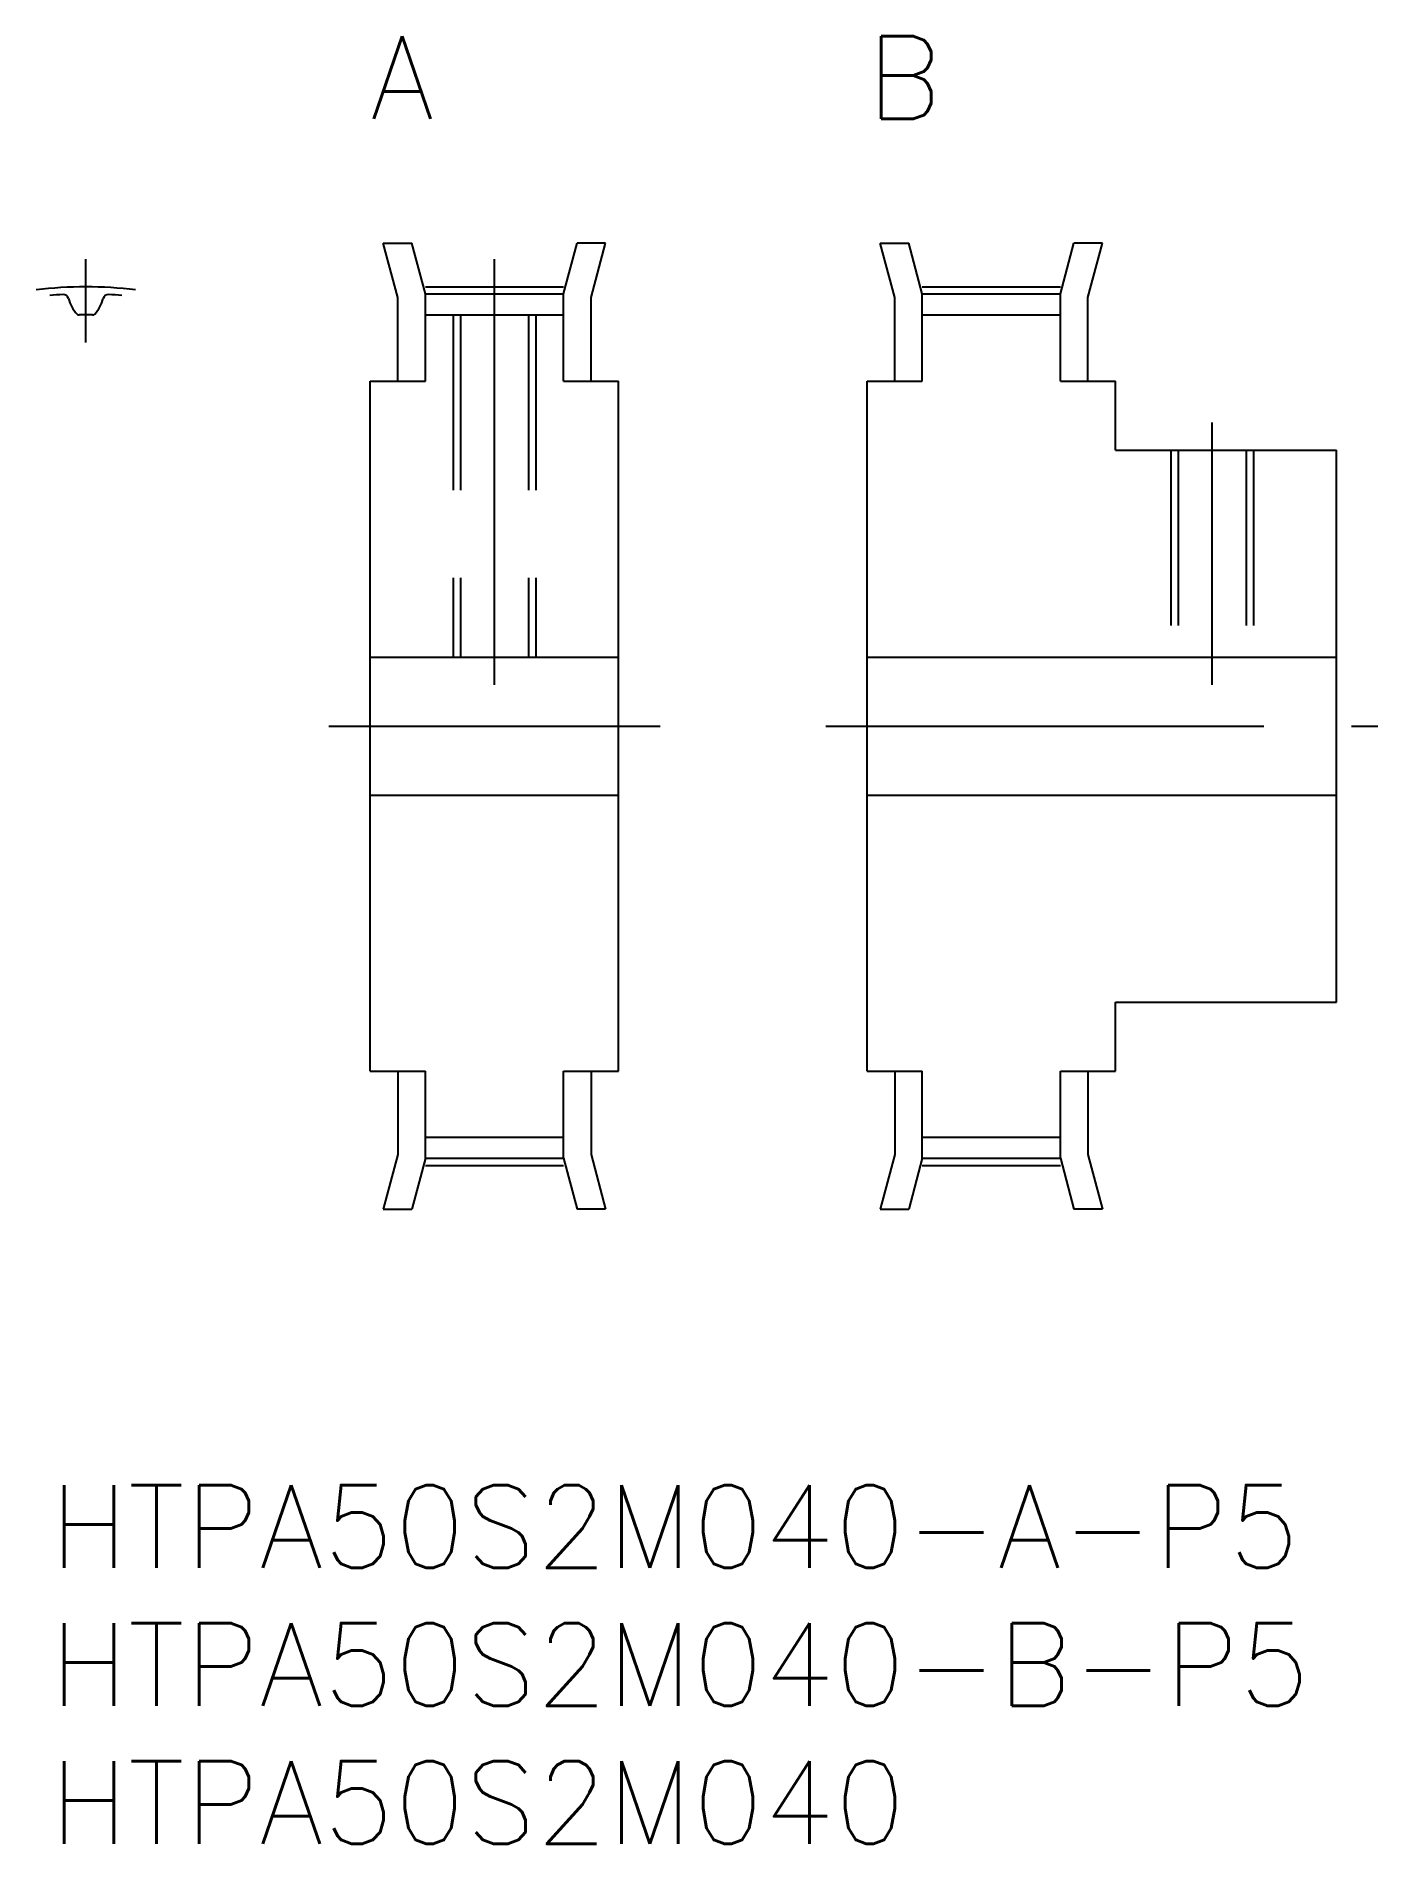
# Model space of a CAD drawing. Extents: x -0.5 to 48.1, y -13 to 52.5.
import ezdxf

# ---------------------------------------------------------------- set-up
doc = ezdxf.new("R2010")
doc.units = 0
doc.header["$LTSCALE"] = 0.5
doc.linetypes.add('CENTER', pattern=[50.8, 31.75, -6.35, 6.35, -6.35])
doc.linetypes.add('DASHED', pattern=[19.05, 12.7, -6.35])
for name, color, linetype in [('MSM_CENTER', 1, 'CENTER'), ('MSM_CONTINUOUS', 7, 'CONTINUOUS'), ('MSM_DASHED', 4, 'DASHED'), ('MSM_PART_NUMBER', 7, 'CONTINUOUS')]:
    doc.layers.add(name, color=color, linetype=linetype)
doc.styles.get("Standard").update_dxf_attribs({"font": 'txt.shx', "height": 1, "bigfont": 'bigfont.shx'})

# ---------------------------------------------------------------- blocks, each defined once
blk = doc.blocks.new('*U11')
at = {"layer": 'MSM_PART_NUMBER'}
blk.add_text('HTPA50S2M040-A-P5', height=3, dxfattribs=at).set_placement((0, -3))
blk = doc.blocks.new('*U12')
at = {"layer": 'MSM_PART_NUMBER'}
blk.add_text('HTPA50S2M040-B-P5', height=3, dxfattribs=at).set_placement((0, -8))
blk = doc.blocks.new('*U13')
at = {"layer": 'MSM_PART_NUMBER'}
blk.add_text('HTPA50S2M040', height=3, dxfattribs=at).set_placement((0, -13))

msp = doc.modelspace()

# ---------------------------------------------------------------- linework, layer by layer
at = {"layer": 'MSM_CENTER'}
for p, q in [((1.3, 41.4), (1.3, 44.414)), ((16.1, 29), (16.1, 44.415)), ((13.6, 43.415), (18.6, 43.415)), ((31.6, 43.415), (36.6, 43.415)), ((42.1, 29), (42.1, 38.5)), ((10.1, 27.5), (22.1, 27.5)), ((28.1, 27.5), (48.1, 27.5)), ((13.6, 11.585), (18.6, 11.585)), ((31.6, 11.585), (36.6, 11.585))]:
    msp.add_line(p, q, dxfattribs=at)
msp.add_arc((1.3, 27.5), 15.914, 83.50549, 96.49451, dxfattribs=at)
at = {"layer": 'MSM_CONTINUOUS'}
for p, q in [((12.6, 43.028), (12.072, 45)), ((12.072, 45), (13.107, 45)), ((13.6, 43.16), (13.107, 45)), ((18.6, 43.16), (19.093, 45)), ((20.128, 45), (19.093, 45)), ((19.6, 43.028), (20.128, 45)), ((30.6, 43.028), (30.072, 45)), ((30.072, 45), (31.107, 45)), ((31.6, 43.16), (31.107, 45)), ((36.6, 43.16), (37.093, 45)), ((38.128, 45), (37.093, 45)), ((37.6, 43.028), (38.128, 45)), ((12.6, 40), (12.6, 43.028)), ((13.6, 43.16), (18.6, 43.16)), ((13.6, 40), (13.6, 43.16)), ((18.6, 40), (18.6, 43.16)), ((19.6, 40), (19.6, 43.028)), ((30.6, 40), (30.6, 43.028)), ((31.6, 43.16), (36.6, 43.16)), ((31.6, 40), (31.6, 43.16)), ((36.6, 40), (36.6, 43.16)), ((37.6, 40), (37.6, 43.028)), ((13.6, 42.4), (18.6, 42.4)), ((31.6, 42.4), (36.6, 42.4)), ((11.6, 15), (11.6, 40)), ((11.6, 40), (13.6, 40)), ((18.6, 40), (20.6, 40)), ((20.6, 15), (20.6, 40)), ((29.6, 15), (29.6, 40)), ((29.6, 40), (31.6, 40)), ((36.6, 40), (38.6, 40)), ((38.6, 37.5), (38.6, 40)), ((38.6, 37.5), (46.6, 37.5)), ((46.6, 17.5), (46.6, 37.5)), ((11.6, 30), (20.6, 30)), ((29.6, 30), (46.6, 30)), ((46.6, 27.5), (46.6, 27.5)), ((11.6, 25), (20.6, 25)), ((29.6, 25), (46.6, 25)), ((46.6, 22.5), (46.6, 22.5)), ((38.6, 17.5), (46.6, 17.5)), ((38.6, 15), (38.6, 17.5)), ((11.6, 15), (13.6, 15)), ((12.6, 15), (12.6, 11.972)), ((13.6, 11.84), (13.6, 15)), ((18.6, 11.84), (18.6, 15)), ((18.6, 15), (20.6, 15)), ((19.6, 15), (19.6, 11.972)), ((29.6, 15), (31.6, 15)), ((30.6, 15), (30.6, 11.972)), ((31.6, 11.84), (31.6, 15)), ((36.6, 11.84), (36.6, 15)), ((36.6, 15), (38.6, 15)), ((37.6, 15), (37.6, 11.972)), ((13.6, 12.6), (18.6, 12.6)), ((31.6, 12.6), (36.6, 12.6)), ((12.6, 11.972), (12.072, 10)), ((13.6, 11.84), (13.107, 10)), ((13.6, 11.84), (18.6, 11.84)), ((18.6, 11.84), (19.093, 10)), ((19.6, 11.972), (20.128, 10)), ((30.6, 11.972), (30.072, 10)), ((31.6, 11.84), (31.107, 10)), ((31.6, 11.84), (36.6, 11.84)), ((36.6, 11.84), (37.093, 10)), ((37.6, 11.972), (38.128, 10)), ((12.072, 10), (13.107, 10)), ((20.128, 10), (19.093, 10)), ((30.072, 10), (31.107, 10)), ((38.128, 10), (37.093, 10))]:
    msp.add_line(p, q, dxfattribs=at)
for centre, radius, start, end in [((1.3, 27.5), 15.66, 93.02231, 94.76183), ((0.484, 42.948), 0.19, 14.66381, 93.02231), ((1.95, 43.332), 1.325, 194.66381, 222.90986), ((0.65, 43.332), 1.325, 317.09014, 345.33619), ((2.116, 42.948), 0.19, 86.97769, 165.33619), ((1.3, 27.5), 15.66, 85.23817, 86.97769), ((1.053, 42.498), 0.1, 222.90986, 270.94436), ((1.3, 27.5), 14.9, 89.05564, 90.94436), ((1.547, 42.498), 0.1, 269.05564, 317.09014)]:
    msp.add_arc(centre, radius, start, end, dxfattribs=at)
at = {"layer": 'MSM_DASHED'}
for p, q in [((14.6, 42.4), (14.6, 30)), ((14.87, 42.4), (14.87, 30)), ((17.329, 42.4), (17.329, 30)), ((17.6, 42.4), (17.6, 30)), ((40.6, 37.5), (40.6, 30)), ((40.87, 37.5), (40.87, 30)), ((43.329, 37.5), (43.329, 30)), ((43.6, 37.5), (43.6, 30))]:
    msp.add_line(p, q, dxfattribs=at)

# ---------------------------------------------------------------- block references
at = {"layer": 'MSM_CONTINUOUS'}
for name in ['*U11', '*U12', '*U13']:
    msp.add_blockref(name, (0, 0), dxfattribs=at)

# ---------------------------------------------------------------- texts
at = {"layer": 'MSM_PART_NUMBER'}
for s, p in [('A', (11.6, 49.5)), ('B', (29.6, 49.5))]:
    msp.add_text(s, height=3, dxfattribs=at).set_placement(p)

doc.saveas('drawing.dxf')
